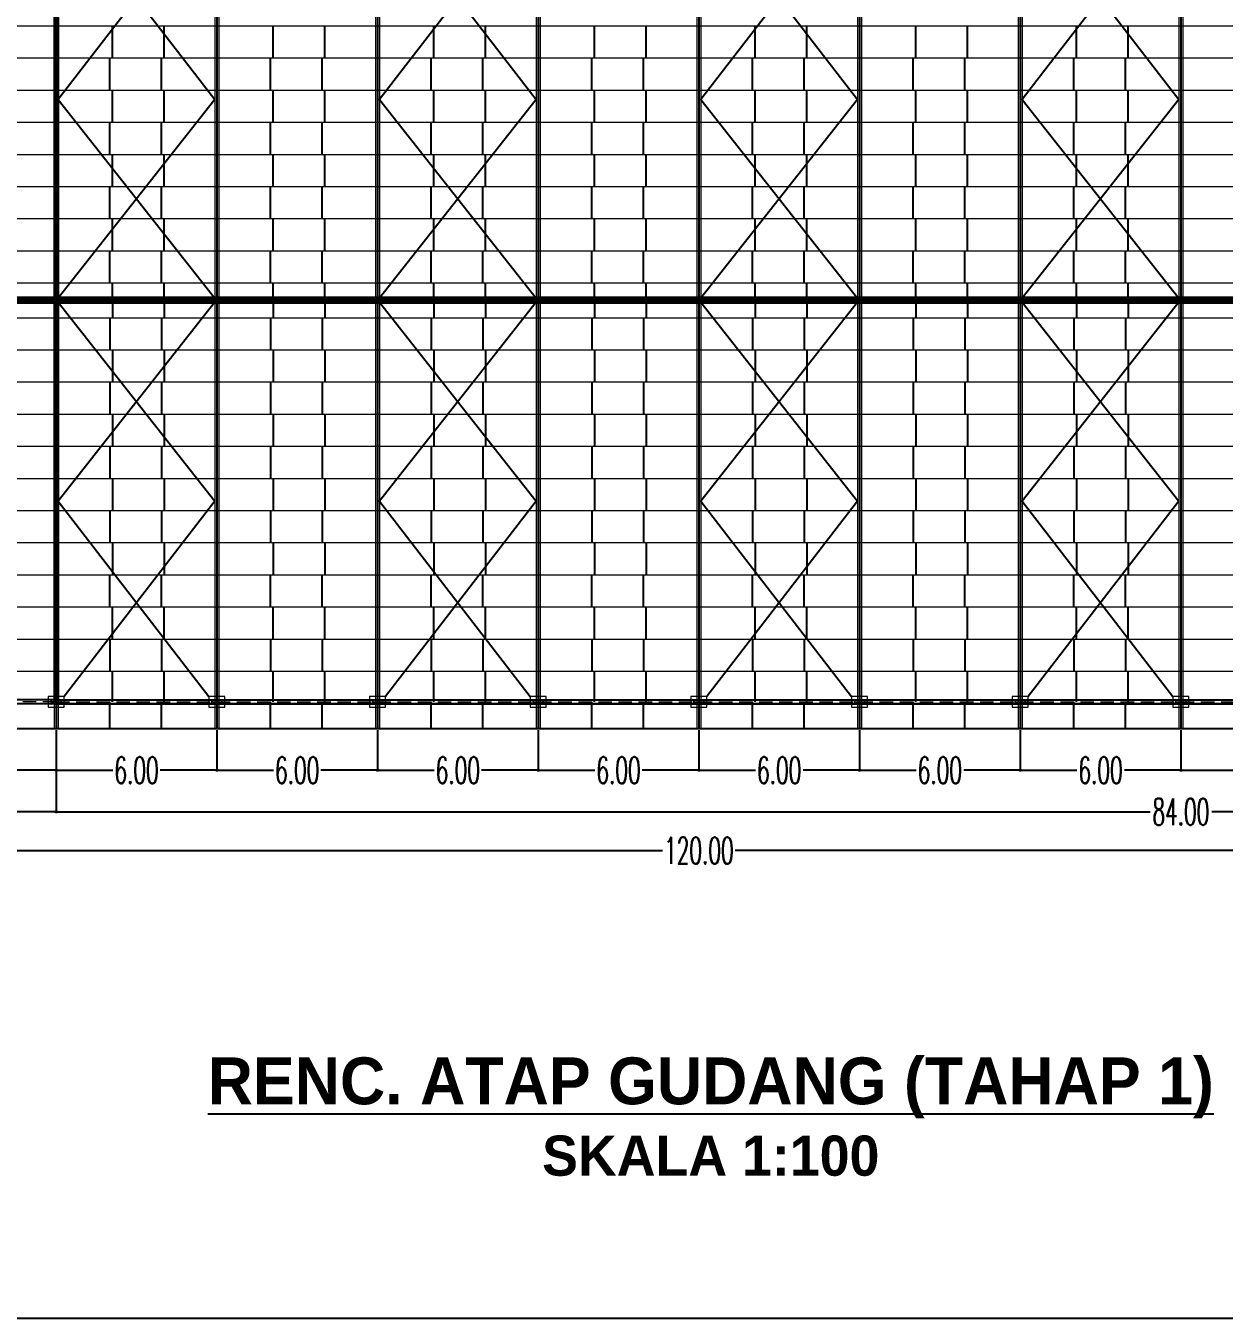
# Model space of a CAD drawing. Header units: millimetres. Extents: x 2175 to 3376, y 1504 to 1740.
# Drawn here: x 2788.46 to 2833.2, y 1583.98 to 1632.25 of the extents above; entities that cross this region are included whole.
import ezdxf

# ---------------------------------------------------------------- set-up
doc = ezdxf.new("R2010")
doc.units = ezdxf.units.MM
doc.linetypes.add('HIDDEN', pattern=[0.375, 0.25, -0.125])
for name, color, linetype in [('Atap', 3, 'Continuous'), ('GR', 7, 'Continuous'), ('KOP TEKS', 1, 'Continuous')]:
    doc.layers.add(name, color=color, linetype=linetype)
for name, color, linetype, lineweight in [('GRS-TIPIS', 253, 'Continuous', 9), ('HAT', 8, 'Continuous', 9), ('Pondasi', 6, 'Continuous', 9)]:
    doc.layers.add(name, color=color, linetype=linetype, lineweight=lineweight)
doc.styles.add('-DIM2', font='simplex.shx', dxfattribs={"width": 0.55})
doc.styles.get("Standard").update_dxf_attribs({"font": 'arial.ttf'})
doc.dimstyles.new('DENAH KANTOR', dxfattribs={"dimtxt": 1, "dimasz": 0.05, "dimexe": 0.05, "dimexo": 0.05, "dimgap": 0.05, "dimtad": 0, "dimtih": 1, "dimtoh": 1, "dimzin": 0, "dimdsep": 46, "dimtxsty": '-DIM2', "dimblk": 'ARCHTICK', "dimcen": 0.3, "dimdle": 0.05, "dimclrd": 1, "dimclre": 1, "dimclrt": 7, "dimadec": 0, "dimazin": 0, "dimtfac": 1, "dimtix": 1, "dimtofl": 0, "dimtmove": 0, "dimatfit": 3, "dimldrblk": 'ARCHTICK', "dimfxl": 1, "dimtolj": 1, "dimtzin": 0, "dimarcsym": 0})

# ---------------------------------------------------------------- blocks, each defined once
blk = doc.blocks.new('WF300')
at = {"layer": 'Pondasi'}
for p, q in [((4219.408, -132.102), (4219.418, -132.102)), ((4219.418, -131.977), (4219.418, -132.102)), ((4219.418, -132.034), (4219.698, -132.034)), ((4219.418, -132.044), (4219.698, -132.044)), ((4219.558, -132.044), (4219.558, -132.034)), ((4219.698, -132.102), (4219.698, -131.977)), ((4219.698, -132.102), (4219.708, -132.102))]:
    blk.add_line(p, q, dxfattribs=at)
blk.add_lwpolyline([(4219.783, -132.189), (4219.783, -131.889), (4219.333, -131.889), (4219.333, -132.189)], close=True, dxfattribs=at)
for points in [[(4219.418, -131.977), (4219.408, -131.977), (4219.408, -132.102)], [(4219.708, -132.102), (4219.708, -131.977), (4219.698, -131.977)]]:
    blk.add_lwpolyline(points, dxfattribs=at)
blk = doc.blocks.new('_ArchTick')
at = {"color": 0, "linetype": 'ByBlock', "const_width": 0.15}
blk.add_lwpolyline([(-0.5, -0.5), (0.5, 0.5)], dxfattribs=at)
blk = doc.blocks.new('*D1199')
at = {"layer": 'Defpoints', "color": 0, "linetype": 'Continuous', "transparency": 16777216}
for p in [(2753.59, 1604.446), (2873.59, 1604.446), (2873.59, 1601.446)]:
    blk.add_point(p, dxfattribs=at)
at = {"layer": 'GR', "color": 1, "linetype": 'Continuous', "lineweight": -2, "transparency": 16777216}
for p, q in [((2753.59, 1604.396), (2753.59, 1601.396)), ((2873.59, 1604.396), (2873.59, 1601.396)), ((2753.54, 1601.446), (2812.231, 1601.446)), ((2873.64, 1601.446), (2814.95, 1601.446))]:
    blk.add_line(p, q, dxfattribs=at)
at = {"layer": 'GR', "color": 1, "linetype": 'Continuous', "lineweight": -2, "transparency": 16777216, "xscale": 0.05, "yscale": 0.05, "zscale": 0.05, "rotation": 180}
blk.add_blockref('_ArchTick', (2753.59, 1601.446), dxfattribs=at)
at = {"layer": 'GR', "color": 1, "linetype": 'Continuous', "lineweight": -2, "transparency": 16777216, "xscale": 0.05, "yscale": 0.05, "zscale": 0.05}
blk.add_blockref('_ArchTick', (2873.59, 1601.446), dxfattribs=at)
at = {"layer": 'GR', "color": 7, "linetype": 'Continuous', "transparency": 16777216, "insert": (2813.59, 1601.446), "char_height": 1, "attachment_point": 5, "style": '-DIM2'}
blk.add_mtext('\\A1;120.00', dxfattribs=at)
blk = doc.blocks.new('*D1200')
at = {"layer": 'Defpoints', "color": 0, "linetype": 'Continuous', "transparency": 16777216}
for p in [(2753.59, 1604.446), (2789.59, 1604.446), (2789.59, 1602.896)]:
    blk.add_point(p, dxfattribs=at)
at = {"layer": 'GR', "color": 1, "linetype": 'Continuous', "lineweight": -2, "transparency": 16777216}
for p, q in [((2753.59, 1604.396), (2753.59, 1602.846)), ((2789.59, 1604.396), (2789.59, 1602.846)), ((2753.54, 1602.896), (2770.44, 1602.896)), ((2789.64, 1602.896), (2772.74, 1602.896))]:
    blk.add_line(p, q, dxfattribs=at)
at = {"layer": 'GR', "color": 1, "linetype": 'Continuous', "lineweight": -2, "transparency": 16777216, "xscale": 0.05, "yscale": 0.05, "zscale": 0.05, "rotation": 180}
blk.add_blockref('_ArchTick', (2753.59, 1602.896), dxfattribs=at)
at = {"layer": 'GR', "color": 1, "linetype": 'Continuous', "lineweight": -2, "transparency": 16777216, "xscale": 0.05, "yscale": 0.05, "zscale": 0.05}
blk.add_blockref('_ArchTick', (2789.59, 1602.896), dxfattribs=at)
at = {"layer": 'GR', "color": 7, "linetype": 'Continuous', "transparency": 16777216, "insert": (2771.59, 1602.896), "char_height": 1, "attachment_point": 5, "style": '-DIM2'}
blk.add_mtext('\\A1;36.00', dxfattribs=at)
blk = doc.blocks.new('*D1201')
at = {"layer": 'Defpoints', "color": 0, "linetype": 'Continuous', "transparency": 16777216}
for p in [(2789.59, 1604.446), (2873.59, 1604.446), (2789.59, 1602.896)]:
    blk.add_point(p, dxfattribs=at)
at = {"layer": 'GR', "color": 1, "linetype": 'Continuous', "lineweight": -2, "transparency": 16777216}
for p, q in [((2789.59, 1604.396), (2789.59, 1602.846)), ((2873.59, 1604.396), (2873.59, 1602.846)), ((2789.54, 1602.896), (2830.44, 1602.896)), ((2873.64, 1602.896), (2832.74, 1602.896))]:
    blk.add_line(p, q, dxfattribs=at)
at = {"layer": 'GR', "color": 1, "linetype": 'Continuous', "lineweight": -2, "transparency": 16777216, "xscale": 0.05, "yscale": 0.05, "zscale": 0.05, "rotation": 180}
blk.add_blockref('_ArchTick', (2789.59, 1602.896), dxfattribs=at)
at = {"layer": 'GR', "color": 1, "linetype": 'Continuous', "lineweight": -2, "transparency": 16777216, "xscale": 0.05, "yscale": 0.05, "zscale": 0.05}
blk.add_blockref('_ArchTick', (2873.59, 1602.896), dxfattribs=at)
at = {"layer": 'GR', "color": 7, "linetype": 'Continuous', "transparency": 16777216, "insert": (2831.59, 1602.896), "char_height": 1, "attachment_point": 5, "style": '-DIM2'}
blk.add_mtext('\\A1;84.00', dxfattribs=at)
blk = doc.blocks.new('*D1204')
at = {"layer": 'Defpoints', "color": 0, "linetype": 'Continuous', "transparency": 16777216}
for p in [(2795.59, 1605.996), (2801.59, 1605.996), (2795.59, 1604.446)]:
    blk.add_point(p, dxfattribs=at)
at = {"layer": 'GR', "color": 1, "linetype": 'Continuous', "lineweight": -2, "transparency": 16777216}
for p, q in [((2795.59, 1605.946), (2795.59, 1604.396)), ((2801.59, 1605.946), (2801.59, 1604.396)), ((2795.54, 1604.446), (2797.702, 1604.446)), ((2801.64, 1604.446), (2799.478, 1604.446))]:
    blk.add_line(p, q, dxfattribs=at)
at = {"layer": 'GR', "color": 1, "linetype": 'Continuous', "lineweight": -2, "transparency": 16777216, "xscale": 0.05, "yscale": 0.05, "zscale": 0.05, "rotation": 180}
blk.add_blockref('_ArchTick', (2795.59, 1604.446), dxfattribs=at)
at = {"layer": 'GR', "color": 1, "linetype": 'Continuous', "lineweight": -2, "transparency": 16777216, "xscale": 0.05, "yscale": 0.05, "zscale": 0.05}
blk.add_blockref('_ArchTick', (2801.59, 1604.446), dxfattribs=at)
at = {"layer": 'GR', "color": 7, "linetype": 'Continuous', "transparency": 16777216, "insert": (2798.59, 1604.446), "char_height": 1, "attachment_point": 5, "style": '-DIM2'}
blk.add_mtext('\\A1;6.00', dxfattribs=at)
blk = doc.blocks.new('*D1205')
at = {"layer": 'Defpoints', "color": 0, "linetype": 'Continuous', "transparency": 16777216}
for p in [(2789.59, 1605.996), (2795.59, 1605.996), (2795.59, 1604.446)]:
    blk.add_point(p, dxfattribs=at)
at = {"layer": 'GR', "color": 1, "linetype": 'Continuous', "lineweight": -2, "transparency": 16777216}
for p, q in [((2789.59, 1605.946), (2789.59, 1604.396)), ((2795.59, 1605.946), (2795.59, 1604.396)), ((2789.54, 1604.446), (2791.702, 1604.446)), ((2795.64, 1604.446), (2793.478, 1604.446))]:
    blk.add_line(p, q, dxfattribs=at)
at = {"layer": 'GR', "color": 1, "linetype": 'Continuous', "lineweight": -2, "transparency": 16777216, "xscale": 0.05, "yscale": 0.05, "zscale": 0.05, "rotation": 180}
blk.add_blockref('_ArchTick', (2789.59, 1604.446), dxfattribs=at)
at = {"layer": 'GR', "color": 1, "linetype": 'Continuous', "lineweight": -2, "transparency": 16777216, "xscale": 0.05, "yscale": 0.05, "zscale": 0.05}
blk.add_blockref('_ArchTick', (2795.59, 1604.446), dxfattribs=at)
at = {"layer": 'GR', "color": 7, "linetype": 'Continuous', "transparency": 16777216, "insert": (2792.59, 1604.446), "char_height": 1, "attachment_point": 5, "style": '-DIM2'}
blk.add_mtext('\\A1;6.00', dxfattribs=at)
blk = doc.blocks.new('*D1207')
at = {"layer": 'Defpoints', "color": 0, "linetype": 'Continuous', "transparency": 16777216}
for p in [(2783.59, 1605.996), (2789.59, 1605.996), (2783.59, 1604.446)]:
    blk.add_point(p, dxfattribs=at)
at = {"layer": 'GR', "color": 1, "linetype": 'Continuous', "lineweight": -2, "transparency": 16777216}
for p, q in [((2783.59, 1605.946), (2783.59, 1604.396)), ((2789.59, 1605.946), (2789.59, 1604.396)), ((2783.54, 1604.446), (2785.702, 1604.446)), ((2789.64, 1604.446), (2787.478, 1604.446))]:
    blk.add_line(p, q, dxfattribs=at)
at = {"layer": 'GR', "color": 1, "linetype": 'Continuous', "lineweight": -2, "transparency": 16777216, "xscale": 0.05, "yscale": 0.05, "zscale": 0.05, "rotation": 180}
blk.add_blockref('_ArchTick', (2783.59, 1604.446), dxfattribs=at)
at = {"layer": 'GR', "color": 1, "linetype": 'Continuous', "lineweight": -2, "transparency": 16777216, "xscale": 0.05, "yscale": 0.05, "zscale": 0.05}
blk.add_blockref('_ArchTick', (2789.59, 1604.446), dxfattribs=at)
at = {"layer": 'GR', "color": 7, "linetype": 'Continuous', "transparency": 16777216, "insert": (2786.59, 1604.446), "char_height": 1, "attachment_point": 5, "style": '-DIM2'}
blk.add_mtext('\\A1;6.00', dxfattribs=at)
blk = doc.blocks.new('*D1210')
at = {"layer": 'Defpoints', "color": 0, "linetype": 'Continuous', "transparency": 16777216}
for p in [(2825.59, 1605.996), (2831.59, 1605.996), (2831.59, 1604.446)]:
    blk.add_point(p, dxfattribs=at)
at = {"layer": 'GR', "color": 1, "linetype": 'Continuous', "lineweight": -2, "transparency": 16777216}
for p, q in [((2825.59, 1605.946), (2825.59, 1604.396)), ((2831.59, 1605.946), (2831.59, 1604.396)), ((2825.54, 1604.446), (2827.702, 1604.446)), ((2831.64, 1604.446), (2829.478, 1604.446))]:
    blk.add_line(p, q, dxfattribs=at)
at = {"layer": 'GR', "color": 1, "linetype": 'Continuous', "lineweight": -2, "transparency": 16777216, "xscale": 0.05, "yscale": 0.05, "zscale": 0.05, "rotation": 180}
blk.add_blockref('_ArchTick', (2825.59, 1604.446), dxfattribs=at)
at = {"layer": 'GR', "color": 1, "linetype": 'Continuous', "lineweight": -2, "transparency": 16777216, "xscale": 0.05, "yscale": 0.05, "zscale": 0.05}
blk.add_blockref('_ArchTick', (2831.59, 1604.446), dxfattribs=at)
at = {"layer": 'GR', "color": 7, "linetype": 'Continuous', "transparency": 16777216, "insert": (2828.59, 1604.446), "char_height": 1, "attachment_point": 5, "style": '-DIM2'}
blk.add_mtext('\\A1;6.00', dxfattribs=at)
blk = doc.blocks.new('*D1211')
at = {"layer": 'Defpoints', "color": 0, "linetype": 'Continuous', "transparency": 16777216}
for p in [(2831.59, 1605.996), (2837.59, 1605.996), (2831.59, 1604.446)]:
    blk.add_point(p, dxfattribs=at)
at = {"layer": 'GR', "color": 1, "linetype": 'Continuous', "lineweight": -2, "transparency": 16777216}
for p, q in [((2831.59, 1605.946), (2831.59, 1604.396)), ((2837.59, 1605.946), (2837.59, 1604.396)), ((2831.54, 1604.446), (2833.702, 1604.446)), ((2837.64, 1604.446), (2835.478, 1604.446))]:
    blk.add_line(p, q, dxfattribs=at)
at = {"layer": 'GR', "color": 1, "linetype": 'Continuous', "lineweight": -2, "transparency": 16777216, "xscale": 0.05, "yscale": 0.05, "zscale": 0.05, "rotation": 180}
blk.add_blockref('_ArchTick', (2831.59, 1604.446), dxfattribs=at)
at = {"layer": 'GR', "color": 1, "linetype": 'Continuous', "lineweight": -2, "transparency": 16777216, "xscale": 0.05, "yscale": 0.05, "zscale": 0.05}
blk.add_blockref('_ArchTick', (2837.59, 1604.446), dxfattribs=at)
at = {"layer": 'GR', "color": 7, "linetype": 'Continuous', "transparency": 16777216, "insert": (2834.59, 1604.446), "char_height": 1, "attachment_point": 5, "style": '-DIM2'}
blk.add_mtext('\\A1;6.00', dxfattribs=at)
blk = doc.blocks.new('*D1212')
at = {"layer": 'Defpoints', "color": 0, "linetype": 'Continuous', "transparency": 16777216}
for p in [(2801.59, 1605.996), (2807.59, 1605.996), (2807.59, 1604.446)]:
    blk.add_point(p, dxfattribs=at)
at = {"layer": 'GR', "color": 1, "linetype": 'Continuous', "lineweight": -2, "transparency": 16777216}
for p, q in [((2801.59, 1605.946), (2801.59, 1604.396)), ((2807.59, 1605.946), (2807.59, 1604.396)), ((2801.54, 1604.446), (2803.702, 1604.446)), ((2807.64, 1604.446), (2805.478, 1604.446))]:
    blk.add_line(p, q, dxfattribs=at)
at = {"layer": 'GR', "color": 1, "linetype": 'Continuous', "lineweight": -2, "transparency": 16777216, "xscale": 0.05, "yscale": 0.05, "zscale": 0.05, "rotation": 180}
blk.add_blockref('_ArchTick', (2801.59, 1604.446), dxfattribs=at)
at = {"layer": 'GR', "color": 1, "linetype": 'Continuous', "lineweight": -2, "transparency": 16777216, "xscale": 0.05, "yscale": 0.05, "zscale": 0.05}
blk.add_blockref('_ArchTick', (2807.59, 1604.446), dxfattribs=at)
at = {"layer": 'GR', "color": 7, "linetype": 'Continuous', "transparency": 16777216, "insert": (2804.59, 1604.446), "char_height": 1, "attachment_point": 5, "style": '-DIM2'}
blk.add_mtext('\\A1;6.00', dxfattribs=at)
blk = doc.blocks.new('*D1213')
at = {"layer": 'Defpoints', "color": 0, "linetype": 'Continuous', "transparency": 16777216}
for p in [(2807.59, 1605.996), (2813.59, 1605.996), (2807.59, 1604.446)]:
    blk.add_point(p, dxfattribs=at)
at = {"layer": 'GR', "color": 1, "linetype": 'Continuous', "lineweight": -2, "transparency": 16777216}
for p, q in [((2807.59, 1605.946), (2807.59, 1604.396)), ((2813.59, 1605.946), (2813.59, 1604.396)), ((2807.54, 1604.446), (2809.702, 1604.446)), ((2813.64, 1604.446), (2811.478, 1604.446))]:
    blk.add_line(p, q, dxfattribs=at)
at = {"layer": 'GR', "color": 1, "linetype": 'Continuous', "lineweight": -2, "transparency": 16777216, "xscale": 0.05, "yscale": 0.05, "zscale": 0.05, "rotation": 180}
blk.add_blockref('_ArchTick', (2807.59, 1604.446), dxfattribs=at)
at = {"layer": 'GR', "color": 1, "linetype": 'Continuous', "lineweight": -2, "transparency": 16777216, "xscale": 0.05, "yscale": 0.05, "zscale": 0.05}
blk.add_blockref('_ArchTick', (2813.59, 1604.446), dxfattribs=at)
at = {"layer": 'GR', "color": 7, "linetype": 'Continuous', "transparency": 16777216, "insert": (2810.59, 1604.446), "char_height": 1, "attachment_point": 5, "style": '-DIM2'}
blk.add_mtext('\\A1;6.00', dxfattribs=at)
blk = doc.blocks.new('*D1214')
at = {"layer": 'Defpoints', "color": 0, "linetype": 'Continuous', "transparency": 16777216}
for p in [(2819.59, 1605.996), (2825.59, 1605.996), (2819.59, 1604.446)]:
    blk.add_point(p, dxfattribs=at)
at = {"layer": 'GR', "color": 1, "linetype": 'Continuous', "lineweight": -2, "transparency": 16777216}
for p, q in [((2819.59, 1605.946), (2819.59, 1604.396)), ((2825.59, 1605.946), (2825.59, 1604.396)), ((2819.54, 1604.446), (2821.702, 1604.446)), ((2825.64, 1604.446), (2823.478, 1604.446))]:
    blk.add_line(p, q, dxfattribs=at)
at = {"layer": 'GR', "color": 1, "linetype": 'Continuous', "lineweight": -2, "transparency": 16777216, "xscale": 0.05, "yscale": 0.05, "zscale": 0.05, "rotation": 180}
blk.add_blockref('_ArchTick', (2819.59, 1604.446), dxfattribs=at)
at = {"layer": 'GR', "color": 1, "linetype": 'Continuous', "lineweight": -2, "transparency": 16777216, "xscale": 0.05, "yscale": 0.05, "zscale": 0.05}
blk.add_blockref('_ArchTick', (2825.59, 1604.446), dxfattribs=at)
at = {"layer": 'GR', "color": 7, "linetype": 'Continuous', "transparency": 16777216, "insert": (2822.59, 1604.446), "char_height": 1, "attachment_point": 5, "style": '-DIM2'}
blk.add_mtext('\\A1;6.00', dxfattribs=at)
blk = doc.blocks.new('*D1215')
at = {"layer": 'Defpoints', "color": 0, "linetype": 'Continuous', "transparency": 16777216}
for p in [(2813.59, 1605.996), (2819.59, 1605.996), (2819.59, 1604.446)]:
    blk.add_point(p, dxfattribs=at)
at = {"layer": 'GR', "color": 1, "linetype": 'Continuous', "lineweight": -2, "transparency": 16777216}
for p, q in [((2813.59, 1605.946), (2813.59, 1604.396)), ((2819.59, 1605.946), (2819.59, 1604.396)), ((2813.54, 1604.446), (2815.702, 1604.446)), ((2819.64, 1604.446), (2817.478, 1604.446))]:
    blk.add_line(p, q, dxfattribs=at)
at = {"layer": 'GR', "color": 1, "linetype": 'Continuous', "lineweight": -2, "transparency": 16777216, "xscale": 0.05, "yscale": 0.05, "zscale": 0.05, "rotation": 180}
blk.add_blockref('_ArchTick', (2813.59, 1604.446), dxfattribs=at)
at = {"layer": 'GR', "color": 1, "linetype": 'Continuous', "lineweight": -2, "transparency": 16777216, "xscale": 0.05, "yscale": 0.05, "zscale": 0.05}
blk.add_blockref('_ArchTick', (2819.59, 1604.446), dxfattribs=at)
at = {"layer": 'GR', "color": 7, "linetype": 'Continuous', "transparency": 16777216, "insert": (2816.59, 1604.446), "char_height": 1, "attachment_point": 5, "style": '-DIM2'}
blk.add_mtext('\\A1;6.00', dxfattribs=at)

msp = doc.modelspace()

# ---------------------------------------------------------------- linework, layer by layer
at = {"color": 1}
for p, q in [((2789.59, 1667.996), (2789.59, 1605.996)), ((2795.59, 1667.996), (2795.59, 1605.996)), ((2801.59, 1667.996), (2801.59, 1605.996)), ((2807.59, 1667.996), (2807.59, 1605.996)), ((2813.59, 1667.996), (2813.59, 1605.996)), ((2819.59, 1667.996), (2819.59, 1605.996)), ((2825.59, 1667.996), (2825.59, 1605.996)), ((2831.59, 1667.996), (2831.59, 1605.996)), ((2791.69, 1631.046), (2791.69, 1632.246)), ((2793.623, 1631.046), (2793.623, 1632.246)), ((2797.69, 1631.046), (2797.69, 1632.246)), ((2799.623, 1631.046), (2799.623, 1632.246)), ((2803.69, 1631.046), (2803.69, 1632.246)), ((2805.623, 1631.046), (2805.623, 1632.246)), ((2809.69, 1631.046), (2809.69, 1632.246)), ((2811.623, 1631.046), (2811.623, 1632.246)), ((2815.69, 1631.046), (2815.69, 1632.246)), ((2817.623, 1631.046), (2817.623, 1632.246)), ((2821.69, 1631.046), (2821.69, 1632.246)), ((2823.623, 1631.046), (2823.623, 1632.246)), ((2827.69, 1631.046), (2827.69, 1632.246)), ((2829.623, 1631.046), (2829.623, 1632.246)), ((2791.59, 1629.846), (2791.59, 1631.046)), ((2793.523, 1629.846), (2793.523, 1631.046)), ((2797.59, 1629.846), (2797.59, 1631.046)), ((2799.523, 1629.846), (2799.523, 1631.046)), ((2803.59, 1629.846), (2803.59, 1631.046)), ((2805.523, 1629.846), (2805.523, 1631.046)), ((2809.59, 1629.846), (2809.59, 1631.046)), ((2811.523, 1629.846), (2811.523, 1631.046)), ((2815.59, 1629.846), (2815.59, 1631.046)), ((2817.523, 1629.846), (2817.523, 1631.046)), ((2821.59, 1629.846), (2821.59, 1631.046)), ((2823.523, 1629.846), (2823.523, 1631.046)), ((2827.59, 1629.846), (2827.59, 1631.046)), ((2829.523, 1629.846), (2829.523, 1631.046)), ((2791.69, 1628.646), (2791.69, 1629.846)), ((2793.623, 1628.646), (2793.623, 1629.846)), ((2797.69, 1628.646), (2797.69, 1629.846)), ((2799.623, 1628.646), (2799.623, 1629.846)), ((2803.69, 1628.646), (2803.69, 1629.846)), ((2805.623, 1628.646), (2805.623, 1629.846)), ((2809.69, 1628.646), (2809.69, 1629.846)), ((2811.623, 1628.646), (2811.623, 1629.846)), ((2815.69, 1628.646), (2815.69, 1629.846)), ((2817.623, 1628.646), (2817.623, 1629.846)), ((2821.69, 1628.646), (2821.69, 1629.846)), ((2823.623, 1628.646), (2823.623, 1629.846)), ((2827.69, 1628.646), (2827.69, 1629.846)), ((2829.623, 1628.646), (2829.623, 1629.846)), ((2791.59, 1627.446), (2791.59, 1628.646)), ((2793.523, 1627.446), (2793.523, 1628.646)), ((2797.59, 1627.446), (2797.59, 1628.646)), ((2799.523, 1627.446), (2799.523, 1628.646)), ((2803.59, 1627.446), (2803.59, 1628.646)), ((2805.523, 1627.446), (2805.523, 1628.646)), ((2809.59, 1627.446), (2809.59, 1628.646)), ((2811.523, 1627.446), (2811.523, 1628.646)), ((2815.59, 1627.446), (2815.59, 1628.646)), ((2817.523, 1627.446), (2817.523, 1628.646)), ((2821.59, 1627.446), (2821.59, 1628.646)), ((2823.523, 1627.446), (2823.523, 1628.646)), ((2827.59, 1627.446), (2827.59, 1628.646)), ((2829.523, 1627.446), (2829.523, 1628.646)), ((2791.69, 1626.246), (2791.69, 1627.446)), ((2793.623, 1626.246), (2793.623, 1627.446)), ((2797.69, 1626.246), (2797.69, 1627.446)), ((2799.623, 1626.246), (2799.623, 1627.446)), ((2803.69, 1626.246), (2803.69, 1627.446)), ((2805.623, 1626.246), (2805.623, 1627.446)), ((2809.69, 1626.246), (2809.69, 1627.446)), ((2811.623, 1626.246), (2811.623, 1627.446)), ((2815.69, 1626.246), (2815.69, 1627.446)), ((2817.623, 1626.246), (2817.623, 1627.446)), ((2821.69, 1626.246), (2821.69, 1627.446)), ((2823.623, 1626.246), (2823.623, 1627.446)), ((2827.69, 1626.246), (2827.69, 1627.446)), ((2829.623, 1626.246), (2829.623, 1627.446)), ((2791.59, 1625.046), (2791.59, 1626.246)), ((2793.523, 1625.046), (2793.523, 1626.246)), ((2797.59, 1625.046), (2797.59, 1626.246)), ((2799.523, 1625.046), (2799.523, 1626.246)), ((2803.59, 1625.046), (2803.59, 1626.246)), ((2805.523, 1625.046), (2805.523, 1626.246)), ((2809.59, 1625.046), (2809.59, 1626.246)), ((2811.523, 1625.046), (2811.523, 1626.246)), ((2815.59, 1625.046), (2815.59, 1626.246)), ((2817.523, 1625.046), (2817.523, 1626.246)), ((2821.59, 1625.046), (2821.59, 1626.246)), ((2823.523, 1625.046), (2823.523, 1626.246)), ((2827.59, 1625.046), (2827.59, 1626.246)), ((2829.523, 1625.046), (2829.523, 1626.246)), ((2791.69, 1623.846), (2791.69, 1625.046)), ((2793.623, 1623.846), (2793.623, 1625.046)), ((2797.69, 1623.846), (2797.69, 1625.046)), ((2799.623, 1623.846), (2799.623, 1625.046)), ((2803.69, 1623.846), (2803.69, 1625.046)), ((2805.623, 1623.846), (2805.623, 1625.046)), ((2809.69, 1623.846), (2809.69, 1625.046)), ((2811.623, 1623.846), (2811.623, 1625.046)), ((2815.69, 1623.846), (2815.69, 1625.046)), ((2817.623, 1623.846), (2817.623, 1625.046)), ((2821.69, 1623.846), (2821.69, 1625.046)), ((2823.623, 1623.846), (2823.623, 1625.046)), ((2827.69, 1623.846), (2827.69, 1625.046)), ((2829.623, 1623.846), (2829.623, 1625.046)), ((2791.59, 1622.646), (2791.59, 1623.846)), ((2793.523, 1622.646), (2793.523, 1623.846)), ((2797.59, 1622.646), (2797.59, 1623.846)), ((2799.523, 1622.646), (2799.523, 1623.846)), ((2803.59, 1622.646), (2803.59, 1623.846)), ((2805.523, 1622.646), (2805.523, 1623.846)), ((2809.59, 1622.646), (2809.59, 1623.846)), ((2811.523, 1622.646), (2811.523, 1623.846)), ((2815.59, 1622.646), (2815.59, 1623.846)), ((2817.523, 1622.646), (2817.523, 1623.846)), ((2821.59, 1622.646), (2821.59, 1623.846)), ((2823.523, 1622.646), (2823.523, 1623.846)), ((2827.59, 1622.646), (2827.59, 1623.846)), ((2829.523, 1622.646), (2829.523, 1623.846)), ((2791.69, 1621.996), (2791.69, 1622.646)), ((2793.623, 1621.996), (2793.623, 1622.646)), ((2797.69, 1621.996), (2797.69, 1622.646)), ((2799.623, 1621.996), (2799.623, 1622.646)), ((2803.69, 1621.996), (2803.69, 1622.646)), ((2805.623, 1621.996), (2805.623, 1622.646)), ((2809.69, 1621.996), (2809.69, 1622.646)), ((2811.623, 1621.996), (2811.623, 1622.646)), ((2815.69, 1621.996), (2815.69, 1622.646)), ((2817.623, 1621.996), (2817.623, 1622.646)), ((2821.69, 1621.996), (2821.69, 1622.646)), ((2823.623, 1621.996), (2823.623, 1622.646)), ((2827.69, 1621.996), (2827.69, 1622.646)), ((2829.623, 1621.996), (2829.623, 1622.646)), ((2752.59, 1621.996), (2874.59, 1621.996)), ((2791.69, 1621.996), (2791.69, 1621.346)), ((2793.623, 1621.996), (2793.623, 1621.346)), ((2797.69, 1621.996), (2797.69, 1621.346)), ((2799.623, 1621.996), (2799.623, 1621.346)), ((2803.69, 1621.996), (2803.69, 1621.346)), ((2805.623, 1621.996), (2805.623, 1621.346)), ((2809.69, 1621.996), (2809.69, 1621.346)), ((2811.623, 1621.996), (2811.623, 1621.346)), ((2815.69, 1621.996), (2815.69, 1621.346)), ((2817.623, 1621.996), (2817.623, 1621.346)), ((2821.69, 1621.996), (2821.69, 1621.346)), ((2823.623, 1621.996), (2823.623, 1621.346)), ((2827.69, 1621.996), (2827.69, 1621.346)), ((2829.623, 1621.996), (2829.623, 1621.346)), ((2791.59, 1621.346), (2791.59, 1620.146)), ((2793.523, 1621.346), (2793.523, 1620.146)), ((2797.59, 1621.346), (2797.59, 1620.146)), ((2799.523, 1621.346), (2799.523, 1620.146)), ((2803.59, 1621.346), (2803.59, 1620.146)), ((2805.523, 1621.346), (2805.523, 1620.146)), ((2809.59, 1621.346), (2809.59, 1620.146)), ((2811.523, 1621.346), (2811.523, 1620.146)), ((2815.59, 1621.346), (2815.59, 1620.146)), ((2817.523, 1621.346), (2817.523, 1620.146)), ((2821.59, 1621.346), (2821.59, 1620.146)), ((2823.523, 1621.346), (2823.523, 1620.146)), ((2827.59, 1621.346), (2827.59, 1620.146)), ((2829.523, 1621.346), (2829.523, 1620.146)), ((2791.69, 1620.146), (2791.69, 1618.946)), ((2793.623, 1620.146), (2793.623, 1618.946)), ((2797.69, 1620.146), (2797.69, 1618.946)), ((2799.623, 1620.146), (2799.623, 1618.946)), ((2803.69, 1620.146), (2803.69, 1618.946)), ((2805.623, 1620.146), (2805.623, 1618.946)), ((2809.69, 1620.146), (2809.69, 1618.946)), ((2811.623, 1620.146), (2811.623, 1618.946)), ((2815.69, 1620.146), (2815.69, 1618.946)), ((2817.623, 1620.146), (2817.623, 1618.946)), ((2821.69, 1620.146), (2821.69, 1618.946)), ((2823.623, 1620.146), (2823.623, 1618.946)), ((2827.69, 1620.146), (2827.69, 1618.946)), ((2829.623, 1620.146), (2829.623, 1618.946)), ((2791.59, 1618.946), (2791.59, 1617.746)), ((2793.523, 1618.946), (2793.523, 1617.746)), ((2797.59, 1618.946), (2797.59, 1617.746)), ((2799.523, 1618.946), (2799.523, 1617.746)), ((2803.59, 1618.946), (2803.59, 1617.746)), ((2805.523, 1618.946), (2805.523, 1617.746)), ((2809.59, 1618.946), (2809.59, 1617.746)), ((2811.523, 1618.946), (2811.523, 1617.746)), ((2815.59, 1618.946), (2815.59, 1617.746)), ((2817.523, 1618.946), (2817.523, 1617.746)), ((2821.59, 1618.946), (2821.59, 1617.746)), ((2823.523, 1618.946), (2823.523, 1617.746)), ((2827.59, 1618.946), (2827.59, 1617.746)), ((2829.523, 1618.946), (2829.523, 1617.746)), ((2791.69, 1617.746), (2791.69, 1616.546)), ((2793.623, 1617.746), (2793.623, 1616.546)), ((2797.69, 1617.746), (2797.69, 1616.546)), ((2799.623, 1617.746), (2799.623, 1616.546)), ((2803.69, 1617.746), (2803.69, 1616.546)), ((2805.623, 1617.746), (2805.623, 1616.546)), ((2809.69, 1617.746), (2809.69, 1616.546)), ((2811.623, 1617.746), (2811.623, 1616.546)), ((2815.69, 1617.746), (2815.69, 1616.546)), ((2817.623, 1617.746), (2817.623, 1616.546)), ((2821.69, 1617.746), (2821.69, 1616.546)), ((2823.623, 1617.746), (2823.623, 1616.546)), ((2827.69, 1617.746), (2827.69, 1616.546)), ((2829.623, 1617.746), (2829.623, 1616.546)), ((2791.59, 1616.546), (2791.59, 1615.346)), ((2793.523, 1616.546), (2793.523, 1615.346)), ((2797.59, 1616.546), (2797.59, 1615.346)), ((2799.523, 1616.546), (2799.523, 1615.346)), ((2803.59, 1616.546), (2803.59, 1615.346)), ((2805.523, 1616.546), (2805.523, 1615.346)), ((2809.59, 1616.546), (2809.59, 1615.346)), ((2811.523, 1616.546), (2811.523, 1615.346)), ((2815.59, 1616.546), (2815.59, 1615.346)), ((2817.523, 1616.546), (2817.523, 1615.346)), ((2821.59, 1616.546), (2821.59, 1615.346)), ((2823.523, 1616.546), (2823.523, 1615.346)), ((2827.59, 1616.546), (2827.59, 1615.346)), ((2829.523, 1616.546), (2829.523, 1615.346)), ((2791.69, 1615.346), (2791.69, 1614.146)), ((2793.623, 1615.346), (2793.623, 1614.146)), ((2797.69, 1615.346), (2797.69, 1614.146)), ((2799.623, 1615.346), (2799.623, 1614.146)), ((2803.69, 1615.346), (2803.69, 1614.146)), ((2805.623, 1615.346), (2805.623, 1614.146)), ((2809.69, 1615.346), (2809.69, 1614.146)), ((2811.623, 1615.346), (2811.623, 1614.146)), ((2815.69, 1615.346), (2815.69, 1614.146)), ((2817.623, 1615.346), (2817.623, 1614.146)), ((2821.69, 1615.346), (2821.69, 1614.146)), ((2823.623, 1615.346), (2823.623, 1614.146)), ((2827.69, 1615.346), (2827.69, 1614.146)), ((2829.623, 1615.346), (2829.623, 1614.146)), ((2791.59, 1614.146), (2791.59, 1612.946)), ((2793.523, 1614.146), (2793.523, 1612.946)), ((2797.59, 1614.146), (2797.59, 1612.946)), ((2799.523, 1614.146), (2799.523, 1612.946)), ((2803.59, 1614.146), (2803.59, 1612.946)), ((2805.523, 1614.146), (2805.523, 1612.946)), ((2809.59, 1614.146), (2809.59, 1612.946)), ((2811.523, 1614.146), (2811.523, 1612.946)), ((2815.59, 1614.146), (2815.59, 1612.946)), ((2817.523, 1614.146), (2817.523, 1612.946)), ((2821.59, 1614.146), (2821.59, 1612.946)), ((2823.523, 1614.146), (2823.523, 1612.946)), ((2827.59, 1614.146), (2827.59, 1612.946)), ((2829.523, 1614.146), (2829.523, 1612.946)), ((2791.69, 1612.946), (2791.69, 1611.746)), ((2793.623, 1612.946), (2793.623, 1611.746)), ((2797.69, 1612.946), (2797.69, 1611.746)), ((2799.623, 1612.946), (2799.623, 1611.746)), ((2803.69, 1612.946), (2803.69, 1611.746)), ((2805.623, 1612.946), (2805.623, 1611.746)), ((2809.69, 1612.946), (2809.69, 1611.746)), ((2811.623, 1612.946), (2811.623, 1611.746)), ((2815.69, 1612.946), (2815.69, 1611.746)), ((2817.623, 1612.946), (2817.623, 1611.746)), ((2821.69, 1612.946), (2821.69, 1611.746)), ((2823.623, 1612.946), (2823.623, 1611.746)), ((2827.69, 1612.946), (2827.69, 1611.746)), ((2829.623, 1612.946), (2829.623, 1611.746)), ((2791.59, 1610.546), (2791.59, 1611.746)), ((2793.523, 1610.546), (2793.523, 1611.746)), ((2797.59, 1610.546), (2797.59, 1611.746)), ((2799.523, 1610.546), (2799.523, 1611.746)), ((2803.59, 1610.546), (2803.59, 1611.746)), ((2805.523, 1610.546), (2805.523, 1611.746)), ((2809.59, 1610.546), (2809.59, 1611.746)), ((2811.523, 1610.546), (2811.523, 1611.746)), ((2815.59, 1610.546), (2815.59, 1611.746)), ((2817.523, 1610.546), (2817.523, 1611.746)), ((2821.59, 1610.546), (2821.59, 1611.746)), ((2823.523, 1610.546), (2823.523, 1611.746)), ((2827.59, 1610.546), (2827.59, 1611.746)), ((2829.523, 1610.546), (2829.523, 1611.746)), ((2791.69, 1609.346), (2791.69, 1610.546)), ((2793.623, 1609.346), (2793.623, 1610.546)), ((2797.69, 1609.346), (2797.69, 1610.546)), ((2799.623, 1609.346), (2799.623, 1610.546)), ((2803.69, 1609.346), (2803.69, 1610.546)), ((2805.623, 1609.346), (2805.623, 1610.546)), ((2809.69, 1609.346), (2809.69, 1610.546)), ((2811.623, 1609.346), (2811.623, 1610.546)), ((2815.69, 1609.346), (2815.69, 1610.546)), ((2817.623, 1609.346), (2817.623, 1610.546)), ((2821.69, 1609.346), (2821.69, 1610.546)), ((2823.623, 1609.346), (2823.623, 1610.546)), ((2827.69, 1609.346), (2827.69, 1610.546)), ((2829.623, 1609.346), (2829.623, 1610.546)), ((2791.59, 1609.346), (2791.59, 1608.146)), ((2793.523, 1609.346), (2793.523, 1608.146)), ((2797.59, 1609.346), (2797.59, 1608.146)), ((2799.523, 1609.346), (2799.523, 1608.146)), ((2803.59, 1609.346), (2803.59, 1608.146)), ((2805.523, 1609.346), (2805.523, 1608.146)), ((2809.59, 1609.346), (2809.59, 1608.146)), ((2811.523, 1609.346), (2811.523, 1608.146)), ((2815.59, 1609.346), (2815.59, 1608.146)), ((2817.523, 1609.346), (2817.523, 1608.146)), ((2821.59, 1609.346), (2821.59, 1608.146)), ((2823.523, 1609.346), (2823.523, 1608.146)), ((2827.59, 1609.346), (2827.59, 1608.146)), ((2829.523, 1609.346), (2829.523, 1608.146)), ((2791.69, 1606.996), (2791.69, 1608.146)), ((2793.623, 1606.996), (2793.623, 1608.146)), ((2797.69, 1606.996), (2797.69, 1608.146)), ((2799.623, 1606.996), (2799.623, 1608.146)), ((2803.69, 1606.996), (2803.69, 1608.146)), ((2805.623, 1606.996), (2805.623, 1608.146)), ((2809.69, 1606.996), (2809.69, 1608.146)), ((2811.623, 1606.996), (2811.623, 1608.146)), ((2815.69, 1606.996), (2815.69, 1608.146)), ((2817.623, 1606.996), (2817.623, 1608.146)), ((2821.69, 1606.996), (2821.69, 1608.146)), ((2823.623, 1606.996), (2823.623, 1608.146)), ((2827.69, 1606.996), (2827.69, 1608.146)), ((2829.623, 1606.996), (2829.623, 1608.146)), ((2791.59, 1605.996), (2791.59, 1606.996)), ((2793.523, 1605.996), (2793.523, 1606.996)), ((2797.59, 1605.996), (2797.59, 1606.996)), ((2799.523, 1605.996), (2799.523, 1606.996)), ((2803.59, 1605.996), (2803.59, 1606.996)), ((2805.523, 1605.996), (2805.523, 1606.996)), ((2809.59, 1605.996), (2809.59, 1606.996)), ((2811.523, 1605.996), (2811.523, 1606.996)), ((2815.59, 1605.996), (2815.59, 1606.996)), ((2817.523, 1605.996), (2817.523, 1606.996)), ((2821.59, 1605.996), (2821.59, 1606.996)), ((2823.523, 1605.996), (2823.523, 1606.996)), ((2827.59, 1605.996), (2827.59, 1606.996)), ((2829.523, 1605.996), (2829.523, 1606.996))]:
    msp.add_line(p, q, dxfattribs=at)
at = {"layer": 'Atap'}
for points in [[(2752.59, 1636.996), (2752.59, 1667.996), (2868.59, 1667.996), (2868.59, 1637.996), (2874.59, 1637.996), (2874.59, 1605.996), (2752.59, 1605.996), (2752.59, 1636.996)], [(2789.89, 1636.796), (2795.515, 1629.496), (2789.665, 1622.071), (2789.665, 1621.921), (2795.515, 1614.496), (2789.89, 1607.196)], [(2795.29, 1636.796), (2789.665, 1629.496), (2795.515, 1622.071), (2795.515, 1621.921), (2789.665, 1614.496), (2795.29, 1607.196)], [(2801.89, 1636.796), (2807.515, 1629.496), (2801.665, 1622.071), (2801.665, 1621.921), (2807.515, 1614.496), (2801.89, 1607.196)], [(2807.29, 1636.796), (2801.665, 1629.496), (2807.515, 1622.071), (2807.515, 1621.921), (2801.665, 1614.496), (2807.29, 1607.196)], [(2813.89, 1636.796), (2819.515, 1629.496), (2813.665, 1622.071), (2813.665, 1621.921), (2819.515, 1614.496), (2813.89, 1607.196)], [(2819.29, 1636.796), (2813.665, 1629.496), (2819.515, 1622.071), (2819.515, 1621.921), (2813.665, 1614.496), (2819.29, 1607.196)], [(2825.89, 1636.796), (2831.515, 1629.496), (2825.665, 1622.071), (2825.665, 1621.921), (2831.515, 1614.496), (2825.89, 1607.196)], [(2831.29, 1636.796), (2825.665, 1629.496), (2831.515, 1622.071), (2831.515, 1621.921), (2825.665, 1614.496), (2831.29, 1607.196)]]:
    msp.add_lwpolyline(points, dxfattribs=at)
at = {"layer": 'GR', "color": 0, "lineweight": 0}
for p, q in [((2789.515, 1667.996), (2789.515, 1605.996)), ((2789.665, 1667.996), (2789.665, 1605.996)), ((2795.515, 1667.996), (2795.515, 1605.996)), ((2795.665, 1667.996), (2795.665, 1605.996)), ((2801.515, 1667.996), (2801.515, 1605.996)), ((2801.665, 1667.996), (2801.665, 1605.996)), ((2807.515, 1667.996), (2807.515, 1605.996)), ((2807.665, 1667.996), (2807.665, 1605.996)), ((2813.515, 1667.996), (2813.515, 1605.996)), ((2813.665, 1667.996), (2813.665, 1605.996)), ((2819.515, 1667.996), (2819.515, 1605.996)), ((2819.665, 1667.996), (2819.665, 1605.996)), ((2825.515, 1667.996), (2825.515, 1605.996)), ((2825.665, 1667.996), (2825.665, 1605.996)), ((2831.515, 1667.996), (2831.515, 1605.996)), ((2831.665, 1667.996), (2831.665, 1605.996))]:
    msp.add_line(p, q, dxfattribs=at)
at = {"layer": 'GR', "lineweight": 50}
for p, q in [((2752.59, 1622.071), (2874.59, 1622.071)), ((2752.59, 1621.921), (2874.59, 1621.921))]:
    msp.add_line(p, q, dxfattribs=at)
at = {"layer": 'GR', "color": 144, "true_color": 0x00629d}
for points in [[(2753.515, 1637.071), (2789.665, 1637.071), (2789.665, 1606.921), (2753.515, 1606.921)], [(2789.515, 1637.071), (2789.515, 1606.921), (2873.665, 1606.921), (2873.665, 1637.071)], [(2753.665, 1636.921), (2789.515, 1636.921), (2789.515, 1607.071), (2753.665, 1607.071)], [(2789.665, 1636.921), (2789.665, 1607.071), (2873.515, 1607.071), (2873.515, 1636.921)]]:
    msp.add_lwpolyline(points, close=True, dxfattribs=at)
at = {"layer": 'GRS-TIPIS', "linetype": 'HIDDEN', "ltscale": 2}
for points in [[(2753.59, 1636.996), (2789.59, 1636.996), (2789.59, 1606.996), (2753.59, 1606.996)], [(2789.59, 1636.996), (2789.59, 1606.996), (2873.59, 1606.996), (2873.59, 1636.996)]]:
    msp.add_lwpolyline(points, close=True, dxfattribs=at)
at = {"layer": 'HAT'}
for p, q in [((2752.59, 1632.246), (2874.59, 1632.246)), ((2752.59, 1631.046), (2874.59, 1631.046)), ((2752.59, 1629.846), (2874.59, 1629.846)), ((2752.59, 1628.646), (2874.59, 1628.646)), ((2752.59, 1627.446), (2874.59, 1627.446)), ((2752.59, 1626.246), (2874.59, 1626.246)), ((2752.59, 1625.046), (2874.59, 1625.046)), ((2752.59, 1623.846), (2874.59, 1623.846)), ((2752.59, 1622.646), (2874.59, 1622.646)), ((2752.59, 1621.346), (2874.59, 1621.346)), ((2752.59, 1620.146), (2874.59, 1620.146)), ((2752.59, 1618.946), (2874.59, 1618.946)), ((2752.59, 1617.746), (2874.59, 1617.746)), ((2752.59, 1616.546), (2874.59, 1616.546)), ((2752.59, 1615.346), (2874.59, 1615.346)), ((2752.59, 1614.146), (2874.59, 1614.146)), ((2752.59, 1612.946), (2874.59, 1612.946)), ((2752.59, 1611.746), (2874.59, 1611.746)), ((2752.59, 1610.546), (2874.59, 1610.546)), ((2752.59, 1609.346), (2874.59, 1609.346)), ((2752.59, 1608.146), (2874.59, 1608.146)), ((2752.59, 1606.946), (2874.59, 1606.946))]:
    msp.add_line(p, q, dxfattribs=at)
at = {"layer": 'KOP TEKS', "color": 2}
msp.add_lwpolyline([(2882.371, 1583.985), (2882.371, 1681.172), (2744.921, 1681.172), (2744.921, 1583.985)], close=True, dxfattribs=at)

# ---------------------------------------------------------------- block references
at = {"layer": 'HAT', "xscale": 1.333333333319186, "yscale": 1.333333333319186, "zscale": 1.333333333319186, "rotation": 359.9999999260696}
for p in [(-2836.488, 1783.048), (-2830.488, 1783.048), (-2824.488, 1783.048), (-2818.488, 1783.048), (-2812.488, 1783.048), (-2806.488, 1783.048), (-2800.488, 1783.048), (-2794.488, 1783.048)]:
    msp.add_blockref('WF300', p, dxfattribs=at)

# ---------------------------------------------------------------- texts
at = {"insert": (2779.9, 1593.721), "char_height": 3.67023, "width": 68.26645, "attachment_point": 1}
msp.add_mtext('\\pxsm1,qc;{\\fBritannic Bold|b0|i0|c0|p34;\\H0.47681x;\\LRENC. ATAP GUDANG (TAHAP 1)\\H2.09728x;\\P\\H0.40869x;\\lSKALA 1:100}', dxfattribs=at)

# ---------------------------------------------------------------- dimensions: what is measured, and where the dimension line sits
at = {"layer": 'GR', "linetype": 'Continuous'}
for base, p1, p2, picture, middle in [((2783.59, 1604.446), (2789.59, 1605.996), (2783.59, 1605.996), '*D1207', (2786.59, 1604.446)), ((2795.59, 1604.446), (2801.59, 1605.996), (2795.59, 1605.996), '*D1204', (2798.59, 1604.446)), ((2807.59, 1604.446), (2813.59, 1605.996), (2807.59, 1605.996), '*D1213', (2810.59, 1604.446)), ((2819.59, 1604.446), (2825.59, 1605.996), (2819.59, 1605.996), '*D1214', (2822.59, 1604.446)), ((2831.59, 1604.446), (2837.59, 1605.996), (2831.59, 1605.996), '*D1211', (2834.59, 1604.446)), ((2789.59, 1602.896), (2873.59, 1604.446), (2789.59, 1604.446), '*D1201', (2831.59, 1602.896))]:
    dim = msp.add_linear_dim(base=base, p1=p1, p2=p2, angle=180, dimstyle='DENAH KANTOR', dxfattribs=at)
    dim.commit()
    dim.dimension.update_dxf_attribs({"geometry": picture, "text_midpoint": middle})
for base, p1, p2, picture, middle in [((2795.59, 1604.446), (2789.59, 1605.996), (2795.59, 1605.996), '*D1205', (2792.59, 1604.446)), ((2807.59, 1604.446), (2801.59, 1605.996), (2807.59, 1605.996), '*D1212', (2804.59, 1604.446)), ((2819.59, 1604.446), (2813.59, 1605.996), (2819.59, 1605.996), '*D1215', (2816.59, 1604.446)), ((2831.59, 1604.446), (2825.59, 1605.996), (2831.59, 1605.996), '*D1210', (2828.59, 1604.446)), ((2873.59, 1601.446), (2753.59, 1604.446), (2873.59, 1604.446), '*D1199', (2813.59, 1601.446)), ((2789.59, 1602.896), (2753.59, 1604.446), (2789.59, 1604.446), '*D1200', (2771.59, 1602.896))]:
    dim = msp.add_linear_dim(base=base, p1=p1, p2=p2, dimstyle='DENAH KANTOR', dxfattribs=at)
    dim.commit()
    dim.dimension.update_dxf_attribs({"geometry": picture, "text_midpoint": middle})

doc.saveas('drawing.dxf')
